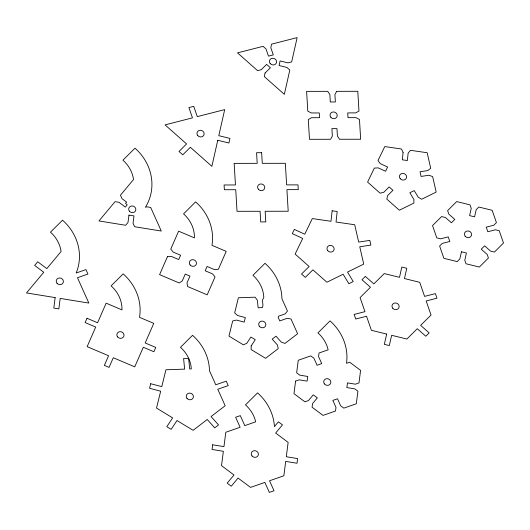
<?xml version="1.0" encoding="UTF-8"?>
<svg xmlns="http://www.w3.org/2000/svg" width="530" height="530" viewBox="0 0 530 530"><rect width="100%" height="100%" fill="white"/><g stroke="black" fill="none" stroke-linecap="round" stroke-linejoin="round"><path stroke-width="0.79" d="M251.187 345.885L251.134 349.548L265.57 358.32L278.217 348.627L277.448 344.99L272.188 339.114L276.011 336.186L281.271 342.062L284.981 343.433L297.621 333.741L290.996 318.981L287.101 318.351L279.767 320.915L278.144 317.298L278.641 316.152L285.1 313.892L287.452 311.077L281.933 298.781A51.205 46.958 19.6 0 0 265.007 263.317L252.936 275.315A32.92 30.184 19.6 0 1 263.794 297.469L262.449 300.132L262.966 305.459A32.92 30.184 19.6 0 1 262.323 307.619L258.117 307.764L257.394 300.305L255.129 297.191L238.394 297.761L234.677 312.879L237.559 315.509L245.344 317.563L244.217 322.121L236.433 320.074L232.683 320.968L228.967 336.08L243.402 344.851L246.828 343.235L250.915 337.04L255.274 339.69L251.187 345.885M332.138 210.774L330.992 221.288L312.316 218.565L304.75 234.214L294.335 229.397L292.288 233.624L302.703 238.447L295.13 254.095L309.129 266.484L301.543 274.023L305.326 277.375L312.912 269.836L326.904 282.232L343.122 274.242L348.853 283.716L353.238 281.556L347.508 272.082L363.726 264.092L359.757 246.761L370.881 245.079L369.801 240.395L358.677 242.077L354.709 224.746L336.04 222.024L337.186 211.51L332.138 210.774M403.098 152.421L402.296 159.802L407.345 160.537L408.146 153.157L410.445 150.301L427.167 152.739L430.718 168.262L427.816 170.574L420.012 171.753L421.085 176.437L428.889 175.258L432.626 176.569L436.177 192.092L421.655 199.24L418.25 197.246L414.235 190.601L409.849 192.761L413.864 199.406L413.884 203.076L399.362 210.231L386.827 199.128L387.629 195.583L392.949 190.297L389.166 186.951L383.846 192.231L380.116 193.192L367.588 182.088L374.365 168.076L378.268 167.884L385.568 171.263L387.615 167.029L380.315 163.651L377.996 160.577L384.773 146.565L401.488 149.003L403.098 152.421M55.153 297.595L53.808 308.076L58.843 308.897L60.188 298.41L88.841 303.061L77.466 277.72L87.927 274.063L85.926 269.604L76.174 273.016A51.205 46.958 19.6 0 0 62.54 220.182L50.469 232.18A32.92 30.184 19.6 0 1 61.083 251.525L46.812 268.611L37.703 261.78L34.662 265.424L43.778 272.254L26.5 292.944L55.153 297.595M128.949 215.107L128.008 222.461L125.656 225.276L98.951 220.944L115.056 201.658L118.952 202.288L125.345 207.078L127.22 204.838L125.511 203.321L126.637 202.135L121.993 198.651L120.443 195.206L133.534 179.524A32.92 30.184 19.6 0 0 122.92 160.179L134.998 148.181A51.205 46.958 19.6 0 1 145.399 207.296L146.797 206.806L150.692 207.442L161.292 231.06L134.594 226.727L133.043 223.276L133.991 215.922L128.949 215.107M212.656 444.789L212.06 449.46L223.362 451.295L221.52 465.651L234.002 475.006L227.185 483.168L231.252 486.215L238.063 478.053L250.551 487.401L264.874 482.399L269.359 492.397L274.023 490.767L269.538 480.77L283.861 475.768L285.697 461.411L296.999 463.246L297.602 458.569L286.299 456.734L288.141 442.378L275.66 433.023L282.47 424.861L278.409 421.82L274.421 426.59A51.205 46.958 19.6 0 0 257.56 392.889L245.483 404.887A32.92 30.184 19.6 0 1 255.665 421.834L244.787 425.63L240.302 415.633L235.638 417.262L240.123 427.259L225.8 432.261L223.958 446.624L212.656 444.789M295.581 381.103L293.971 393.651L304.882 401.826L308.493 400.567L313.27 394.843L317.337 397.884L312.554 403.608L312.09 407.225L323.002 415.401L335.523 411.028L335.987 407.411L332.84 400.402L337.504 398.772L340.651 405.781L343.791 408.14L356.312 403.767L357.922 391.213L354.782 388.861L346.852 387.576L347.455 382.899L355.378 384.184L358.982 382.925L360.592 370.377L349.681 362.202L346.501 363.308A51.205 46.958 19.6 0 0 330.018 320.889L317.94 332.886A32.92 30.184 19.6 0 1 328.123 349.826L319.047 353L318.583 356.61L321.73 363.626L317.066 365.256L313.919 358.24L310.779 355.888L298.257 360.261L296.648 372.809L299.788 375.167L307.718 376.452L307.115 381.13L299.192 379.838L295.581 381.103M217.77 140.264L211.874 166.334L190.363 147.28L182.777 154.82L178.994 151.467L186.58 143.935L165.062 124.881L192.469 117.859L188.912 107.583L193.735 106.351L197.292 116.626L224.694 109.604L218.804 135.68L229.947 138.416L228.907 143.001L217.77 140.264M265.079 73.027L264.278 76.578L284.332 94.333L289.824 70.033L286.896 67.442L279.078 65.521L280.118 60.937L287.929 62.858L291.659 61.904L297.151 37.603L271.605 44.142L270.803 47.693L273.301 54.901L268.485 56.134L265.987 48.926L263.059 46.335L237.519 52.874L257.567 70.636L261.297 69.682L266.616 64.395L270.399 67.747L265.079 73.027M386.668 334.066L384.343 344.354L389.311 345.573L391.637 335.291L406.894 339.041L417.282 328.719L425.769 336.239L429.148 332.88L420.661 325.36L431.049 315.039L426.173 300.967L436.985 298.198L435.402 293.62L424.59 296.389L419.714 282.311L404.456 278.561L406.782 268.279L401.813 267.054L399.494 277.336L384.237 273.586L373.849 283.908L365.362 276.388L361.983 279.754L370.47 287.267L360.082 297.588L364.958 311.66L354.146 314.429L355.729 319.014L366.541 316.244L371.411 330.316L386.668 334.066M461.451 251.783L459.821 258.998L457.204 261.595L443.868 258.315L439.608 246.013L442.225 243.416L449.804 241.468L448.221 236.89L440.635 238.831L436.793 237.884L432.54 225.581L441.616 216.565L445.458 217.505L451.408 222.779L454.793 219.42L448.837 214.147L447.611 210.602L456.688 201.585L470.024 204.865L471.25 208.409L469.62 215.617L474.589 216.843L476.218 209.628L478.835 207.031L492.171 210.311L496.431 222.613L493.814 225.21L486.229 227.151L487.819 231.736L495.398 229.795L499.24 230.735L503.5 243.038L494.424 252.061L490.581 251.114L484.625 245.847L481.247 249.206L487.202 254.473L488.428 258.017L479.352 267.041L466.009 263.761L464.783 260.217L466.413 253.002L461.451 251.783M150.692 383.727L149.566 388.285L160.663 391.206L156.516 408.087L172.634 417.878L166.811 426.71L171.17 429.36L176.994 420.529L193.119 430.32L207.237 419.495L214.736 427.876L218.552 424.947L211.053 416.567L225.17 405.742L217.77 389.258L228.231 385.608L226.231 381.15L215.77 384.807L209.482 370.781A51.205 46.958 19.6 0 0 192.556 335.318L180.478 347.322A32.92 30.184 19.6 0 1 191.317 368.9L189.687 368.959L188.647 358.32L183.599 358.492L184.632 369.132L165.943 369.768L161.789 386.642L150.692 383.727M87.019 318.272L85.138 322.571L95.705 327.056L87.139 346.647L108.577 355.743L104.357 365.395L109.067 367.396L113.287 357.743L134.733 366.839L143.305 347.256L153.872 351.741L155.754 347.442L145.187 342.956L153.76 323.366L139.509 317.324A51.205 46.958 19.6 0 0 123.179 273.877L111.101 285.882A32.92 30.184 19.6 0 1 121.98 309.884L106.159 303.173L97.586 322.757L87.019 318.272M167.434 256.719L159.59 274.639L179.213 282.967L182.294 280.86L185.255 274.089L189.965 276.09L187.004 282.854L187.567 286.511L207.19 294.839L215.028 276.918L212.603 273.917L205.19 270.77L207.071 266.464L214.484 269.611L218.367 269.286L226.211 251.366L211.96 245.317A51.205 46.958 19.6 0 0 195.63 201.877L183.559 213.881A32.92 30.184 19.6 0 1 194.43 237.884L178.61 231.166L170.773 249.087L173.197 252.094L180.611 255.235L178.729 259.541L171.316 256.394L167.434 256.719M336.689 91.332L334.92 94.512L335.371 101.972L330.303 101.979L329.852 94.519L327.706 91.339L306.605 91.365L307.791 111.128L311.296 112.956L319.265 112.95L319.55 117.693L311.58 117.706L308.301 119.541L309.48 139.304L330.581 139.277L332.35 136.097L331.899 128.631L336.967 128.624L337.418 136.091L339.564 139.264L360.658 139.238L359.479 119.475L355.975 117.647L348.005 117.66L347.72 112.91L355.69 112.903L358.969 111.061L357.783 91.299L336.689 91.332M261.641 152.693L256.573 152.7L257.209 163.339L234.154 163.373L235.452 184.963L224.084 184.983L224.369 189.727L235.731 189.714L237.029 211.304L260.084 211.278L260.72 221.918L265.788 221.911L265.152 211.271L288.207 211.238L286.909 189.647L298.277 189.627L297.993 184.884L286.624 184.897L285.332 163.306L262.277 163.333L261.641 152.693M252.028 455.966A3.624 3.319 19.6 0 0 258.17 455.402A3.624 3.319 19.6 0 0 254.287 450.679A3.624 3.319 19.6 0 0 252.028 455.966M324.479 383.965A3.624 3.319 19.6 0 0 330.627 383.402A3.624 3.319 19.6 0 0 326.745 378.672A3.624 3.319 19.6 0 0 324.479 383.965M392.763 308.261A3.624 3.319 19.6 0 0 398.904 307.705A3.624 3.319 19.6 0 0 395.022 302.974A3.624 3.319 19.6 0 0 392.763 308.261M465.214 236.261A3.624 3.319 19.6 0 0 471.362 235.704A3.624 3.319 19.6 0 0 467.48 230.974A3.624 3.319 19.6 0 0 465.214 236.261M187.024 398.394A3.624 3.319 19.6 0 0 193.165 397.838A3.624 3.319 19.6 0 0 189.283 393.108A3.624 3.319 19.6 0 0 187.024 398.394M259.475 326.394A3.624 3.319 19.6 0 0 265.623 325.831A3.624 3.319 19.6 0 0 261.734 321.107A3.624 3.319 19.6 0 0 259.475 326.394M327.759 250.697A3.624 3.319 19.6 0 0 333.9 250.133A3.624 3.319 19.6 0 0 330.018 245.403A3.624 3.319 19.6 0 0 327.759 250.697M400.21 178.69A3.624 3.319 19.6 0 0 406.358 178.133A3.624 3.319 19.6 0 0 402.469 173.403A3.624 3.319 19.6 0 0 400.21 178.69M117.647 336.954A3.624 3.319 19.6 0 0 123.788 336.398A3.624 3.319 19.6 0 0 119.906 331.667A3.624 3.319 19.6 0 0 117.647 336.954M190.098 264.954A3.624 3.319 19.6 0 0 196.239 264.39A3.624 3.319 19.6 0 0 192.357 259.667A3.624 3.319 19.6 0 0 190.098 264.954M258.382 189.256A3.624 3.319 19.6 0 0 264.523 188.693A3.624 3.319 19.6 0 0 260.641 183.963A3.624 3.319 19.6 0 0 258.382 189.256M330.833 117.256A3.624 3.319 19.6 0 0 336.974 116.693A3.624 3.319 19.6 0 0 333.092 111.962A3.624 3.319 19.6 0 0 330.833 117.256M57.008 283.258A3.624 3.319 19.6 0 0 63.156 282.695A3.624 3.319 19.6 0 0 59.267 277.972A3.624 3.319 19.6 0 0 57.008 283.258M129.466 211.258A3.624 3.319 19.6 0 0 135.607 210.695A3.624 3.319 19.6 0 0 131.725 205.965A3.624 3.319 19.6 0 0 129.466 211.258M197.743 135.554A3.624 3.319 19.6 0 0 203.884 134.998A3.624 3.319 19.6 0 0 200.002 130.267A3.624 3.319 19.6 0 0 197.743 135.554M270.201 63.554A3.624 3.319 19.6 0 0 276.342 62.997A3.624 3.319 19.6 0 0 272.46 58.267A3.624 3.319 19.6 0 0 270.201 63.554"/></g></svg>
